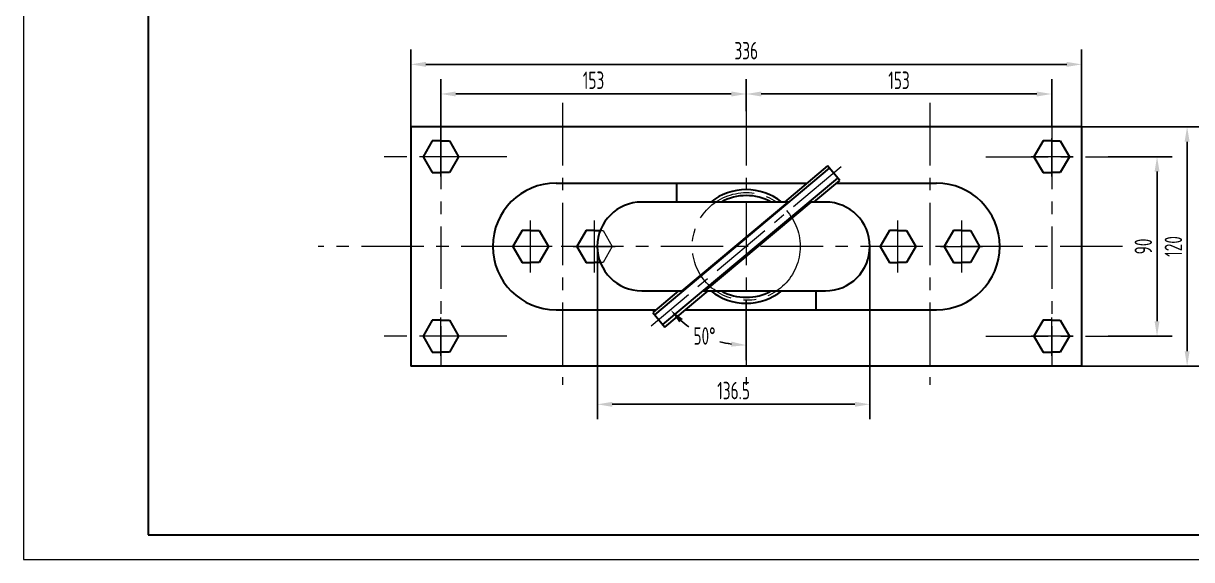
# Model space of a CAD drawing. Header units: millimetres. Extents: x -1381 to -331, y 0 to 742.
# Drawn here: x -1381 to -796, y 0 to 269 of the extents above; entities that cross this region are included whole.
import ezdxf

# ---------------------------------------------------------------- set-up
doc = ezdxf.new("R2010")
doc.units = ezdxf.units.MM
doc.header["$LTSCALE"] = 25
doc.linetypes.add('F', pattern=[0.75, 0.5, -0.25])
doc.linetypes.add('G', pattern=[2, 1.25, -0.25, 0.25, -0.25])
doc.layers.get('0').update_dxf_attribs({"lineweight": 30})
doc.layers.get('Defpoints').update_dxf_attribs({"lineweight": 30})
for name, color, linetype, lineweight in [('01', 7, 'Continuous', 30), ('02', 1, 'Continuous', 13), ('04', 2, 'F', 13), ('05', 4, 'G', 13), ('08', 1, 'Continuous', 13)]:
    doc.layers.add(name, color=color, linetype=linetype, lineweight=lineweight)
doc.styles.get("Standard").update_dxf_attribs({"font": 'isocp', "width": 0.707, "bigfont": 'intecad.shx'})
doc.dimstyles.new('INTE', dxfattribs={"dimscale": 2.5, "dimtxt": 3.5, "dimasz": 3, "dimexe": 3, "dimexo": 0, "dimgap": 1, "dimtad": 1, "dimdec": 1, "dimdsep": 46, "dimtxsty": 'Standard', "dimcen": 0, "dimclrd": 1, "dimclre": 1, "dimclrt": 3, "dimaunit": 1, "dimadec": 0, "dimazin": 0, "dimtfac": 1, "dimtdec": 1, "dimtmove": 0, "dimatfit": 0, "dimfxl": 0, "dimarcsym": 0})
doc.dimstyles.new('INTE$2', dxfattribs={"dimscale": 2.5, "dimtxt": 3.5, "dimasz": 3, "dimexe": 3, "dimexo": 0, "dimgap": 1, "dimtad": 1, "dimtih": 1, "dimtoh": 1, "dimdec": 3, "dimdsep": 46, "dimtxsty": 'Standard', "dimcen": 0, "dimclrd": 1, "dimclre": 1, "dimclrt": 3, "dimaunit": 1, "dimadec": 0, "dimazin": 0, "dimtfac": 1, "dimtmove": 0, "dimatfit": 0, "dimfxl": 0, "dimarcsym": 0})

# ---------------------------------------------------------------- blocks, each defined once
blk = doc.blocks.new('*U37')
at = {"layer": '01'}
for p, q in [((0, 8.88), (-8, 4.27)), ((8, 4.27), (0, 8.88)), ((-8, 4.27), (-8, 0)), ((-8, -4.27), (-8, 0)), ((8, 0), (8, 4.27)), ((8, 0), (8, -4.27)), ((0, -8.88), (-8, -4.27)), ((8, -4.27), (0, -8.88))]:
    blk.add_line(p, q, dxfattribs=at)
at = {"layer": '05'}
for p, q in [((0, -10.7), (0, 10.3)), ((-9.86, 0), (9.35, 0))]:
    blk.add_line(p, q, dxfattribs=at)
blk = doc.blocks.new('*D39')
at = {"layer": '08', "color": 1, "lineweight": -2}
for p, q in [((-1093.43, 156.99), (-1093.43, 70.36)), ((-956.93, 156.99), (-956.93, 70.36)), ((-1085.93, 77.86), (-964.43, 77.86))]:
    blk.add_line(p, q, dxfattribs=at)
at = {"layer": '08', "color": 1}
for points in [[(-1085.93, 79.11), (-1085.93, 76.61), (-1093.43, 77.86)], [(-964.43, 79.11), (-964.43, 76.61), (-956.93, 77.86)]]:
    blk.add_solid(points, dxfattribs=at)
at = {"layer": 'Defpoints', "color": 0}
for p in [(-1093.43, 156.99), (-956.93, 156.99), (-956.93, 77.86)]:
    blk.add_point(p, dxfattribs=at)
at = {"layer": '08', "color": 3, "insert": (-1025.18, 84.74), "char_height": 8.75, "attachment_point": 5}
blk.add_mtext('136.5', dxfattribs=at)
blk = doc.blocks.new('*D40')
at = {"layer": '08', "color": 1, "lineweight": -2}
blk.add_line((-1018.83, 129.74), (-1018.83, 99.97), dxfattribs=at)
for start, end in [(228.68647, 234.59888), (254.57722, 261.31353)]:
    blk.add_arc((-1018.83, 156.99), 49.52, start, end, dxfattribs=at)
at = {"layer": '08', "color": 1}
for points in [[(-1052.42, 118.92), (-1050.63, 120.67), (-1056.76, 125.16)], [(-1026.22, 109.28), (-1026.4, 106.79), (-1018.83, 107.47)]]:
    blk.add_solid(points, dxfattribs=at)
at = {"layer": 'Defpoints', "color": 0}
for p in [(-971.22, 196.94), (-1018.83, 184.03), (-1018.83, 129.74), (-1066.44, 117.04), (-1046.04, 115.62)]:
    blk.add_point(p, dxfattribs=at)
at = {"layer": '08', "color": 3, "insert": (-1039.76, 112.11), "char_height": 8.75, "attachment_point": 5}
blk.add_mtext('50%%d', dxfattribs=at)
blk = doc.blocks.new('*D52')
at = {"layer": '08', "color": 1, "lineweight": -2}
for p, q in [((-837.48, 201.99), (-805.57, 201.99)), ((-813.07, 119.49), (-813.07, 194.49)), ((-837.48, 111.99), (-805.57, 111.99))]:
    blk.add_line(p, q, dxfattribs=at)
at = {"layer": '08', "color": 1}
for points in [[(-814.32, 194.49), (-811.82, 194.49), (-813.07, 201.99)], [(-814.32, 119.49), (-811.82, 119.49), (-813.07, 111.99)]]:
    blk.add_solid(points, dxfattribs=at)
at = {"layer": 'Defpoints', "color": 0}
for p in [(-837.48, 201.99), (-813.07, 201.99), (-837.48, 111.99)]:
    blk.add_point(p, dxfattribs=at)
at = {"layer": '08', "color": 3, "insert": (-819.95, 156.99), "char_height": 8.75, "attachment_point": 5, "rotation": 90}
blk.add_mtext('90', dxfattribs=at)
blk = doc.blocks.new('*D53')
at = {"layer": '08', "color": 1, "lineweight": -2}
for p, q in [((-850.83, 216.99), (-790.5, 216.99)), ((-798, 104.49), (-798, 209.49)), ((-850.83, 96.99), (-790.5, 96.99))]:
    blk.add_line(p, q, dxfattribs=at)
at = {"layer": '08', "color": 1}
for points in [[(-799.25, 209.49), (-796.75, 209.49), (-798, 216.99)], [(-799.25, 104.49), (-796.75, 104.49), (-798, 96.99)]]:
    blk.add_solid(points, dxfattribs=at)
at = {"layer": 'Defpoints', "color": 0}
for p in [(-850.83, 216.99), (-798, 216.99), (-850.83, 96.99)]:
    blk.add_point(p, dxfattribs=at)
at = {"layer": '08', "color": 3, "insert": (-804.88, 156.99), "char_height": 8.75, "attachment_point": 5, "rotation": 90}
blk.add_mtext('120', dxfattribs=at)
blk = doc.blocks.new('*D54')
at = {"layer": '08', "color": 1, "lineweight": -2}
for p, q in [((-1018.83, 228.89), (-1018.83, 240.91)), ((-865.83, 216.99), (-865.83, 240.91)), ((-873.33, 233.41), (-1011.33, 233.41))]:
    blk.add_line(p, q, dxfattribs=at)
at = {"layer": '08', "color": 1}
for points in [[(-1011.33, 234.66), (-1011.33, 232.16), (-1018.83, 233.41)], [(-873.33, 234.66), (-873.33, 232.16), (-865.83, 233.41)]]:
    blk.add_solid(points, dxfattribs=at)
at = {"layer": 'Defpoints', "color": 0}
for p in [(-1018.83, 233.41), (-1018.83, 228.89), (-865.83, 216.99)]:
    blk.add_point(p, dxfattribs=at)
at = {"layer": '08', "color": 3, "insert": (-942.33, 240.28), "char_height": 8.75, "attachment_point": 5}
blk.add_mtext('153', dxfattribs=at)
blk = doc.blocks.new('*D55')
at = {"layer": '08', "color": 1, "lineweight": -2}
for p, q in [((-1171.83, 211.33), (-1171.83, 240.91)), ((-1018.83, 224.85), (-1018.83, 240.91)), ((-1026.33, 233.41), (-1164.33, 233.41))]:
    blk.add_line(p, q, dxfattribs=at)
at = {"layer": '08', "color": 1}
for points in [[(-1164.33, 234.66), (-1164.33, 232.16), (-1171.83, 233.41)], [(-1026.33, 234.66), (-1026.33, 232.16), (-1018.83, 233.41)]]:
    blk.add_solid(points, dxfattribs=at)
at = {"layer": 'Defpoints', "color": 0}
for p in [(-1171.83, 233.41), (-1018.83, 224.85), (-1171.83, 211.33)]:
    blk.add_point(p, dxfattribs=at)
at = {"layer": '08', "color": 3, "insert": (-1095.33, 240.28), "char_height": 8.75, "attachment_point": 5}
blk.add_mtext('153', dxfattribs=at)
blk = doc.blocks.new('*D56')
at = {"layer": '08', "color": 1, "lineweight": -2}
for p, q in [((-1186.83, 216.99), (-1186.83, 255.75)), ((-850.83, 216.99), (-850.83, 255.75)), ((-858.33, 248.25), (-1179.33, 248.25))]:
    blk.add_line(p, q, dxfattribs=at)
at = {"layer": '08', "color": 1}
for points in [[(-1179.33, 249.5), (-1179.33, 247), (-1186.83, 248.25)], [(-858.33, 249.5), (-858.33, 247), (-850.83, 248.25)]]:
    blk.add_solid(points, dxfattribs=at)
at = {"layer": 'Defpoints', "color": 0}
for p in [(-1186.83, 248.25), (-1186.83, 216.99), (-850.83, 216.99)]:
    blk.add_point(p, dxfattribs=at)
at = {"layer": '08', "color": 3, "insert": (-1018.83, 255.12), "char_height": 8.75, "attachment_point": 5}
blk.add_mtext('336', dxfattribs=at)
blk = doc.blocks.new('*U73')
at = {"layer": '01'}
for points in [[(25, 292), (25, 5)], [(25, 5), (415, 5)]]:
    blk.add_lwpolyline(points, dxfattribs=at)
at = {"layer": '02'}
for points in [[(0, 297), (0, 0)], [(0, 0), (420, 0)]]:
    blk.add_lwpolyline(points, dxfattribs=at)

msp = doc.modelspace()

# ---------------------------------------------------------------- linework, layer by layer
for p, q in [((-978.1055, 197.3612), (-999.7049, 179.2372)), ((-971.9991, 190.0838), (-978.1055, 197.3612)), ((-1114.0817, 188.7372), (-988.3832, 188.7372)), ((-984.9255, 179.2372), (-971.9991, 190.0838)), ((-973.6039, 188.7372), (-923.5817, 188.7372)), ((-997.2935, 179.2372), (-1071.1817, 179.2372)), ((-979.1817, 179.2372), (-987.3369, 179.2372)), ((-1071.1817, 134.7372), (-1050.3266, 134.7372)), ((-1052.7379, 134.7372), (-1065.6644, 123.8906)), ((-1059.5579, 116.6132), (-1037.9586, 134.7372)), ((-1040.3699, 134.7372), (-979.1817, 134.7372)), ((-1114.0817, 125.2372), (-1064.0596, 125.2372)), ((-1065.6644, 123.8906), (-1059.5579, 116.6132)), ((-1049.2802, 125.2372), (-923.5817, 125.2372))]:
    msp.add_line(p, q)
for centre, radius, start, end in [((-1114.0817, 156.9872), 31.75, 90, 270), ((-923.5817, 156.9872), 31.75, 270, 90), ((-1071.1817, 156.9872), 22.25, 90, 270), ((-979.1817, 156.9872), 22.25, 270, 90)]:
    msp.add_arc(centre, radius, start, end)
at = {"layer": '01', "color": 7, "linetype": 'Continuous'}
for p, q in [((-850.8317, 216.9872), (-1186.8317, 216.9872)), ((-1064.6681, 122.7032), (-977.1092, 196.1738)), ((-1060.5543, 117.8005), (-972.9954, 191.2711)), ((-1053.7331, 188.7372), (-1053.7331, 179.2372)), ((-998.0714, 179.2372), (-1051.1044, 134.7372)), ((-986.559, 179.2372), (-1039.5921, 134.7372)), ((-983.9304, 134.7372), (-983.9304, 125.2372)), ((-850.8317, 96.9872), (-1186.8317, 96.9872))]:
    msp.add_line(p, q, dxfattribs=at)
at = {"layer": '01'}
for p, q in [((-1186.8317, 216.9872), (-1186.8317, 96.9872)), ((-850.8317, 216.9872), (-850.8317, 96.9872)), ((-1099.0979, 164.9872), (-1103.7167, 156.9872)), ((-1094.8317, 164.9872), (-1099.0979, 164.9872)), ((-1094.8317, 164.9872), (-1091.9438, 164.9872)), ((-1103.7167, 156.9872), (-1099.0979, 148.9872)), ((-1099.0979, 148.9872), (-1094.8317, 148.9872)), ((-1091.9438, 148.9872), (-1094.8317, 148.9872))]:
    msp.add_line(p, q, dxfattribs=at)
at = {"layer": '01', "color": 7, "linetype": 'Continuous'}
for radius, start, end in [(28.5, 51.3248724, 128.6751276), (25.5, 60.7562169, 119.2437831), (28.5, 231.3248724, 308.6751276), (25.5, 240.7562169, 299.2437831)]:
    msp.add_arc((-1018.8317, 156.9872), radius, start, end, dxfattribs=at)
at = {"layer": '04', "color": 2, "linetype": 'F'}
for p, q in [((-1091.9438, 164.9872), (-1090.5655, 164.9872)), ((-1090.5655, 164.9872), (-1085.9467, 156.9872)), ((-1085.9467, 156.9872), (-1090.5655, 148.9872)), ((-1090.5655, 148.9872), (-1091.9438, 148.9872))]:
    msp.add_line(p, q, dxfattribs=at)
at = {"layer": '05', "color": 142, "linetype": 'G'}
for p, q in [((-1110.8317, 228.8931), (-1110.8317, 87.6096)), ((-926.8317, 228.8931), (-926.8317, 87.6096)), ((-1171.8317, 216.9872), (-1171.8317, 96.9872)), ((-865.8317, 216.9872), (-865.8317, 96.9872)), ((-1138.8317, 201.9872), (-1200.1826, 201.9872)), ((-898.8317, 201.9872), (-837.4808, 201.9872)), ((-898.8317, 111.9872), (-837.4808, 111.9872))]:
    msp.add_line(p, q, dxfattribs=at)
at = {"layer": '05', "color": 4, "linetype": 'G'}
for p, q in [((-1018.8317, 228.8931), (-1018.8317, 87.6096)), ((-971.2221, 196.9364), (-1066.4414, 117.0379))]:
    msp.add_line(p, q, dxfattribs=at)
at = {"layer": '05'}
for p, q in [((-1126.8317, 143.9872), (-1126.8317, 169.9872)), ((-1094.8317, 143.9872), (-1094.8317, 169.9872)), ((-942.8317, 143.9872), (-942.8317, 169.9872)), ((-910.8317, 143.9872), (-910.8317, 169.9872)), ((-1094.8317, 147.1259), (-1094.8317, 166.3333)), ((-830.3728, 156.9872), (-1233.2524, 156.9872)), ((-1105.5316, 156.9872), (-1084.5348, 156.9872)), ((-1138.8317, 111.9872), (-1200.1826, 111.9872))]:
    msp.add_line(p, q, dxfattribs=at)
at = {"layer": '05', "color": 142, "linetype": 'G'}
msp.add_circle((-1018.8317, 156.9872), 27, dxfattribs=at)

# ---------------------------------------------------------------- block references
at = {"layer": '01', "xscale": 2.5, "yscale": 2.5, "zscale": 2.5}
msp.add_blockref('*U73', (-1380.9366, 0), dxfattribs=at)
at = {"layer": '02'}
for p, rotation in [((-1171.8317, 201.9872), 90), ((-865.8317, 201.9872), 90), ((-1126.8317, 156.9872), 90), ((-942.8317, 156.9872), 90.00000000000061), ((-1171.8317, 111.9872), 90), ((-865.8317, 111.9872), 90)]:
    msp.add_blockref('*U37', p, dxfattribs=dict(at, rotation=rotation))
at = {"layer": '02', "xscale": -1, "rotation": 269.9999999999994}
msp.add_blockref('*U37', (-910.8317, 156.9872), dxfattribs=at)

# ---------------------------------------------------------------- dimensions: what is measured, and where the dimension line sits
at = {"layer": '08'}
for base, p1, p2, picture, middle in [((-1186.8317, 248.2484), (-850.8317, 216.9872), (-1186.8317, 216.9872), '*D56', (-1018.8317, 255.1234)), ((-1171.8317, 233.4073), (-1018.8317, 224.8512), (-1171.8317, 211.3333), '*D55', (-1095.3317, 240.2823)), ((-1018.8317, 233.4073), (-865.8317, 216.9872), (-1018.8317, 228.8931), '*D54', (-942.3317, 240.2823))]:
    dim = msp.add_linear_dim(base=base, p1=p1, p2=p2, dimstyle='INTE', dxfattribs=at)
    dim.commit()
    dim.dimension.update_dxf_attribs({"geometry": picture, "text_midpoint": middle})
for base, p1, p2, picture, middle in [((-798.0014, 216.9872), (-850.8317, 96.9872), (-850.8317, 216.9872), '*D53', (-804.8772, 156.9872)), ((-813.0708, 201.9872), (-837.4808, 111.9872), (-837.4808, 201.9872), '*D52', (-819.9458, 156.9872))]:
    dim = msp.add_linear_dim(base=base, p1=p1, p2=p2, angle=90, dimstyle='INTE', dxfattribs=at)
    dim.commit()
    dim.dimension.update_dxf_attribs({"geometry": picture, "text_midpoint": middle})
dim = msp.add_angular_dim_2l(base=(-1046.0419, 115.6161), line1=((-1018.8317, 184.0327), (-1018.8317, 129.7372)), line2=((-971.2221, 196.9364), (-1066.4414, 117.0379)), text='50%%d', dimstyle='INTE$2', dxfattribs=at)
dim.commit()
dim.dimension.update_dxf_attribs({"geometry": '*D40', "text_midpoint": (-1039.7586, 112.1093)})
dim = msp.add_linear_dim(base=(-956.9317, 77.8633), p1=(-1093.4317, 156.9872), p2=(-956.9317, 156.9872), dimstyle='INTE', dxfattribs=at)
dim.commit()
dim.dimension.update_dxf_attribs({"geometry": '*D39', "text_midpoint": (-1025.1817, 77.8633), "dimtype": 160})

doc.saveas('drawing.dxf')
